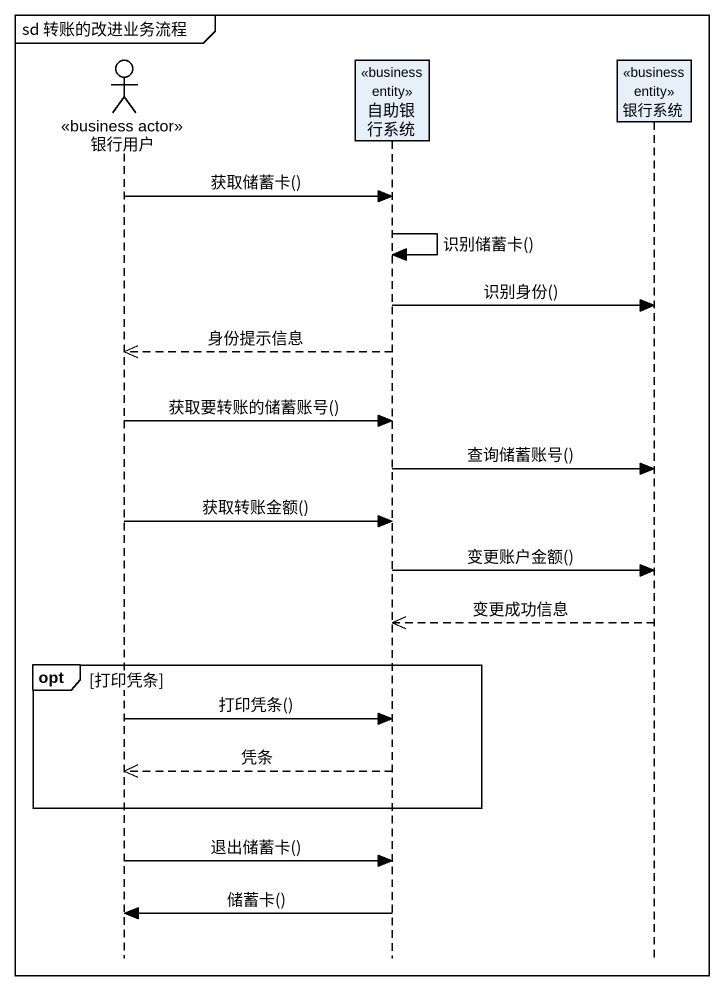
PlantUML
@startuml
mainframe sd 转账的改进业务流程
hide footbox
actor 银行用户 <<business actor>>
participant 自助银行系统 <<business entity>>
participant 银行系统 <<business entity>>

银行用户 -> 自助银行系统 : 获取储蓄卡()
自助银行系统 -> 自助银行系统 : 识别储蓄卡()
自助银行系统 -> 银行系统 : 识别身份()
自助银行系统 -->> 银行用户 : 身份提示信息
银行用户 -> 自助银行系统 : 获取要转账的储蓄账号()
自助银行系统 -> 银行系统 : 查询储蓄账号()
银行用户 -> 自助银行系统 : 获取转账金额()
自助银行系统 -> 银行系统 : 变更账户金额()
银行系统 -->> 自助银行系统 : 变更成功信息
opt 打印凭条
  银行用户 -> 自助银行系统 : 打印凭条()
  自助银行系统 -->> 银行用户 : 凭条
end
银行用户 -> 自助银行系统 : 退出储蓄卡()
自助银行系统 -> 银行用户 : 储蓄卡()
@enduml
